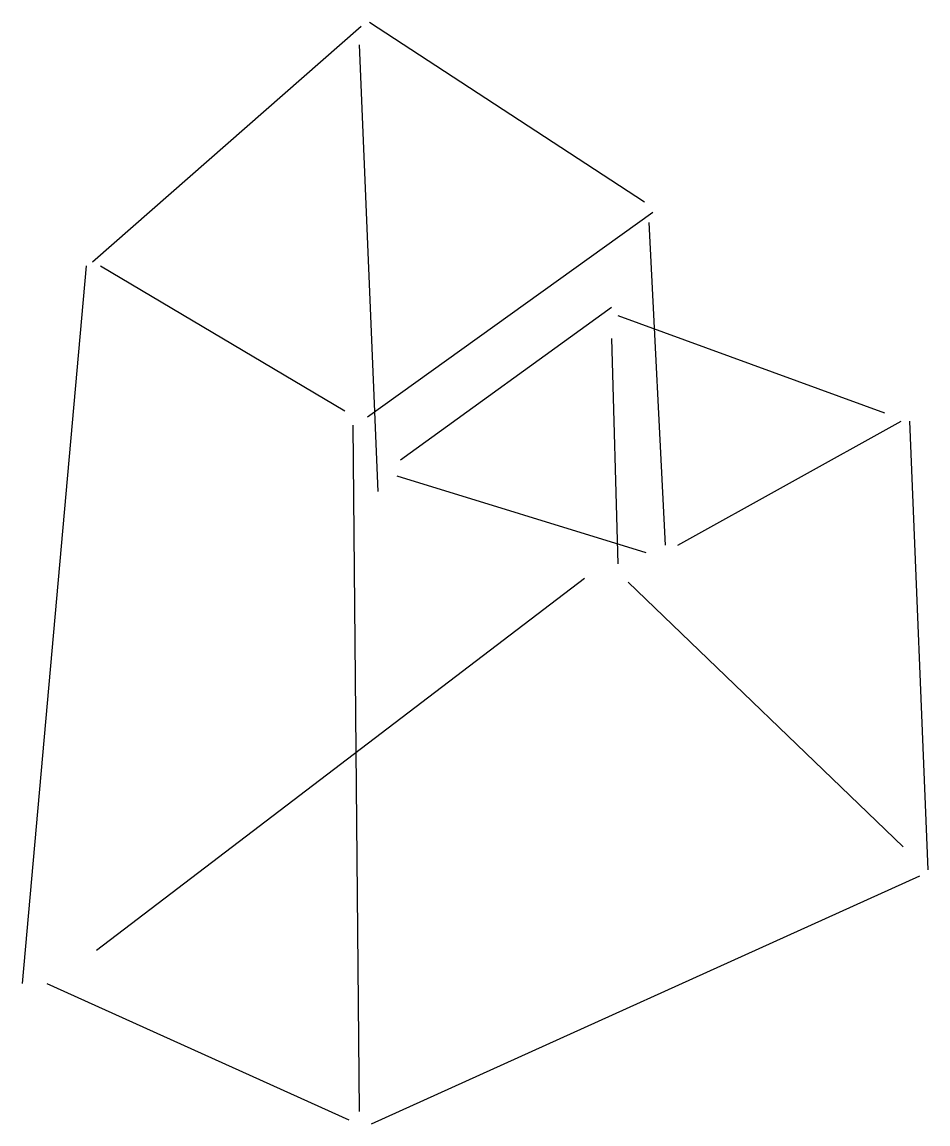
# Model space of a CAD drawing. Header units: metres. Extents: x -59 to 66, y -75 to 78.
import ezdxf

# ---------------------------------------------------------------- set-up
doc = ezdxf.new("R2010")
doc.units = ezdxf.units.M

msp = doc.modelspace()

# ---------------------------------------------------------------- linework, layer by layer
at = {"color": 0, "linetype": 'CONTINUOUS'}
for p, q in [((-11.021688, 77.867508), (27.053233, 52.961356)), ((-49.382886, 44.659306), (-12.166798, 77.294953)), ((-12.453076, 74.718454), (-9.876577, 12.882492)), ((-11.307965, 23.188486), (28.198344, 51.529968)), ((27.625789, 50.09858), (29.916009, 5.439274)), ((-50.241719, 44.086751), (-59.116325, -55.251577)), ((-48.237776, 44.086751), (-14.457019, 24.047319)), ((22.472792, 38.361199), (-6.727524, 17.176656)), ((23.331625, 37.216088), (60.261435, 23.761041)), ((22.472792, 34.067035), (23.331625, 2.862776)), ((-13.311909, 22.043375), (-12.453076, -73.000789)), ((31.633675, 5.439274), (62.551656, 22.615931)), ((63.696767, 22.615931), (66.273265, -39.506309)), ((27.261313, 4.38997), (-7.186459, 14.989284)), ((-48.810331, -50.671136), (18.751183, 0.858833)), ((24.763013, 0.286278), (62.837934, -36.357256)), ((-10.73541, -74.718454), (65.128155, -40.365142)), ((-55.680994, -55.251577), (-13.884464, -74.145899))]:
    msp.add_line(p, q, dxfattribs=at)

doc.saveas('drawing.dxf')
